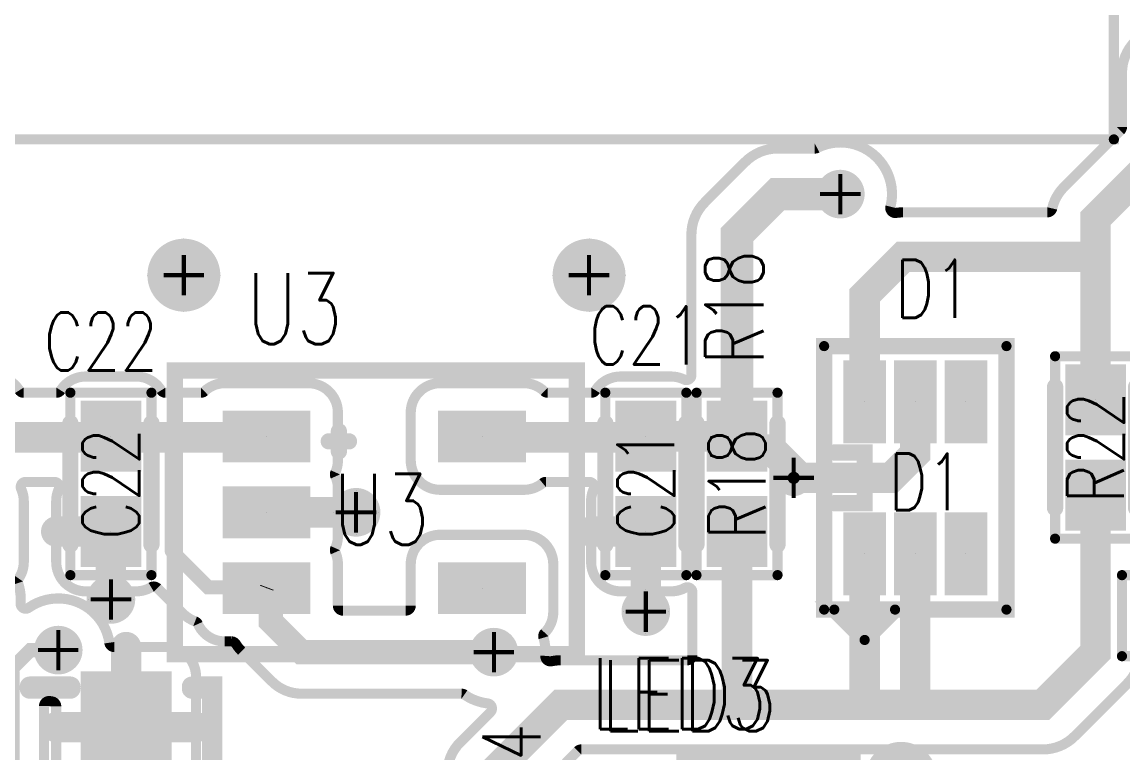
# Model space of a CAD drawing. Extents: x -0.08 to 4.16, y -0.29 to 1.7.
# Drawn here: x 0.495 to 1.039, y 0.489 to 0.85 of the extents above; entities that cross this region are included whole.
import ezdxf
from ezdxf.enums import TextEntityAlignment as Align

# ---------------------------------------------------------------- set-up
doc = ezdxf.new("R2010")
doc.units = 0
doc.header["$MEASUREMENT"] = 0
for name, pattern in [('SIG_11', [2, 1, 1]), ('SIG_3', [2, 1, 1]), ('SIG_48', [2, 1, 1]), ('SIG_88', [2, 1, 1]), ('SIG_94', [2, 1, 1]), ('SIG_95', [2, 1, 1])]:
    doc.linetypes.add(name, pattern=pattern)
doc.layers.get('0').update_dxf_attribs({"linetype": 'CONTINUOUS'})
for name, color, linetype in [('DRIL_NPLTE_THRU_01', 34, 'CONTINUOUS'), ('DRIL_NPLTE_THRU_02', 136, 'CONTINUOUS'), ('DRIL_NPLTE_THRU_03', 136, 'CONTINUOUS'), ('DRIL_NPLTE_THRU_04', 146, 'CONTINUOUS'), ('DRIL_NPLTE_THRU_05', 106, 'CONTINUOUS'), ('DRIL_NPLTE_THRU_06', 253, 'CONTINUOUS'), ('DRIL_PLTE_THRU_01', 34, 'CONTINUOUS'), ('DRIL_PLTE_THRU_02', 136, 'CONTINUOUS'), ('DRIL_PLTE_THRU_03', 136, 'CONTINUOUS'), ('DRIL_PLTE_THRU_04', 146, 'CONTINUOUS'), ('DRIL_PLTE_THRU_05', 106, 'CONTINUOUS'), ('DRIL_PLTE_THRU_06', 253, 'CONTINUOUS'), ('DRIL_SYMBOL', 130, 'CONTINUOUS'), ('PADS_BOT', 255, 'CONTINUOUS'), ('PADS_INNER', 43, 'CONTINUOUS'), ('PADS_TOP', 43, 'CONTINUOUS'), ('PADS_XR_121', 2, 'CONTINUOUS'), ('PADS_XR_123', 2, 'CONTINUOUS'), ('PART_NAME_126', 16, 'CONTINUOUS'), ('PART_NAME_127', 1, 'CONTINUOUS'), ('PART_TOP_2DLINE_01', 2, 'CONTINUOUS'), ('PART_TOP_2DLINE_126', 16, 'CONTINUOUS'), ('PART_TOP_2DLINE_127', 1, 'CONTINUOUS'), ('POUR_OUTLINE_01', 34, 'CONTINUOUS'), ('POUR_PADTHERM_01', 34, 'CONTINUOUS'), ('POUR_VIATHERM_01', 34, 'CONTINUOUS'), ('TRACE_01', 34, 'CONTINUOUS'), ('VIAPTS', 2, 'CONTINUOUS')]:
    doc.layers.add(name, color=color, linetype=linetype)
doc.styles.add('W0$004', font='simplex', dxfattribs={"width": 0.75})
doc.styles.add('W0$005', font='simplex', dxfattribs={"width": 0.75})

# ---------------------------------------------------------------- blocks, each defined once
blk = doc.blocks.new('POUR_OUTLINE_2021')
at = {"layer": 'POUR_OUTLINE_01', "const_width": 0.005}
for points in [[(15.09743, 6.02367, -0.074335), (15.09356, 6.01844), (15.06756, 5.99244, -0.198912), (15.052, 5.986), (14.989, 5.986), (14.964, 5.986), (14.901, 5.986), (14.82415, 5.986, 0.198912), (14.82238, 5.98527), (14.81638, 5.97927, 0.668179)], [(14.5345, 6.17, -0.258775), (14.5468, 6.16318, 0.258775), (14.54892, 6.162), (14.56508, 6.162, 0.258775), (14.5672, 6.16318, -0.258775), (14.5795, 6.17), (14.6045, 6.17, -0.258775), (14.6168, 6.16318, 0.258775), (14.61892, 6.162), (14.622, 6.162), (14.63643, 6.162, 0.193088), (14.63816, 6.16269, -0.193088), (14.64818, 6.16671), (14.68952, 6.16671, -0.414214), (14.70402, 6.15221), (14.70402, 6.12859, -0.1047), (14.70278, 6.12271, 0.211719), (14.70278, 6.12069, -0.1047), (14.70402, 6.11481), (14.70402, 6.09119, -0.1047), (14.70278, 6.08531, 0.211719), (14.70278, 6.08329, -0.1047), (14.70402, 6.07741), (14.70402, 6.057, 0.414214), (14.70652, 6.0545), (14.73748, 6.0545, 0.414214), (14.73998, 6.057), (14.73998, 6.07741, -0.414214), (14.75448, 6.09191), (14.79582, 6.09191, -0.414214), (14.81032, 6.07741), (14.81032, 6.05379, -0.197877), (14.80611, 6.04358, 0.272525), (14.80549, 6.04112, -0.089093), (14.80643, 6.03215, 0.499188), (14.80944, 6.02952, -0.052195), (14.814, 6.03), (14.8765, 6.03, 0.414214), (14.879, 6.0325), (14.879, 6.0635, 0.566184), (14.87532, 6.06571, -0.1231), (14.8685, 6.064), (14.8435, 6.064, -0.414214), (14.829, 6.0785), (14.829, 6.1085, -0.106492), (14.83029, 6.11447, 0.544735), (14.82801, 6.118), (14.80667, 6.118, 0.174722), (14.80507, 6.11742, -0.174721), (14.79582, 6.11409), (14.75448, 6.11409, -0.414214), (14.73998, 6.12859), (14.73998, 6.15221, -0.414214), (14.75448, 6.16671), (14.79582, 6.16671, -0.193088), (14.80584, 6.16269, 0.193088), (14.80757, 6.162), (14.82908, 6.162, 0.258775), (14.8312, 6.16318, -0.258775), (14.8435, 6.17), (14.8685, 6.17, -0.114722), (14.8749, 6.16851, 0.555323), (14.8785, 6.17076), (14.8785, 6.24, -0.198912), (14.88509, 6.25591), (14.90509, 6.27591, -0.198912), (14.921, 6.2825), (14.93939, 6.2825, 0.11732), (14.94052, 6.28277, -0.642146), (14.97674, 6.2538, 0.537738), (14.97955, 6.25073, -0.039352), (14.983, 6.251), (15.05413, 6.251, 0.349347), (15.05656, 6.25294, -0.14066), (15.06244, 6.26356), (15.09027, 6.29138, 0.198912), (15.091, 6.29315), (15.091, 6.31975, -0.198912), (15.09744, 6.33531)]]:
    blk.add_lwpolyline(points, format="xyb", dxfattribs=at)
blk = doc.blocks.new('POUR_OUTLINE_2020')
at = {"layer": 'POUR_OUTLINE_01', "const_width": 0.005}
blk.add_lwpolyline([(14.77933, 6.00444, 0.624561), (14.77787, 6.00869, -0.121549), (14.76646, 6.01305, 0.152896), (14.76503, 6.0135), (14.686, 6.0135, -0.198912), (14.6715, 6.0195), (14.6565, 6.0345, -0.056468), (14.65363, 6.03811, 0.258283), (14.65151, 6.03929), (14.64818, 6.03929, -0.295967), (14.63494, 6.04788, 0.198771), (14.63355, 6.04919, -0.105234), (14.62727, 6.05327), (14.61491, 6.06563, 0.342267), (14.61187, 6.06602, -0.134179), (14.6045, 6.064), (14.5795, 6.064, -0.414214), (14.565, 6.0785), (14.565, 6.1085, -0.106492), (14.56629, 6.11447, 0.544735), (14.56401, 6.118), (14.54999, 6.118, 0.544735), (14.54771, 6.11447, -0.106492), (14.549, 6.1085), (14.549, 6.0785, -0.150833), (14.54648, 6.07033, 0.234918), (14.54617, 6.06812, -0.099907), (14.54743, 6.05811, 0.632731), (14.55136, 6.05588, -0.55904), (14.59124, 6.03864, 0.372822), (14.59371, 6.0365), (14.6195, 6.0365, -0.414214), (14.634, 6.022), (14.634, 5.972, -0.414214), (14.6195, 5.9575), (14.5795, 5.9575, -0.414214), (14.565, 5.972), (14.565, 6.00722, 0.377962), (14.56281, 6.0097, -0.009018), (14.5619, 6.00983, 0.462318), (14.559, 6.00736), (14.559, 5.972, -0.414214), (14.5445, 5.9575), (14.5145, 5.9575, -0.414214), (14.5, 5.972), (14.5, 5.9765, 0.414214), (14.4975, 5.979), (14.48262, 5.979, 0.613432), (14.4806, 5.97503, -0.294348), (14.48219, 5.94744, 0.328905), (14.48255, 5.9445, -0.282766), (14.48799, 5.91835, 0.51964), (14.49034, 5.915), (14.4975, 5.915, 0.414214), (14.5, 5.9175), (14.5, 5.922, -0.414214), (14.5145, 5.9365), (14.5445, 5.9365, -0.414214), (14.559, 5.922), (14.559, 5.872, -0.07989), (14.55827, 5.86745, 0.790251), (14.56241, 5.8649), (14.57427, 5.87676, 0.198912), (14.575, 5.87853), (14.575, 5.922, -0.414214), (14.5895, 5.9365), (14.6195, 5.9365, -0.385966), (14.63393, 5.92341, 0.478392), (14.63719, 5.92127, -0.284048), (14.66321, 5.91485, 0.671868), (14.6675, 5.9166), (14.6675, 5.922, -0.198912), (14.6735, 5.9365), (14.697, 5.96, -0.112348), (14.7047, 5.96484, 0.209961), (14.70617, 5.96621, -0.299968), (14.7195, 5.975), (14.7445, 5.975, -0.177761), (14.75388, 5.97156, 0.639026), (14.758, 5.97346), (14.758, 5.974, -0.198912), (14.76444, 5.98956)], format="xyb", close=True, dxfattribs=at)
blk = doc.blocks.new('POUR_VIATHERM_2157')
at = {"layer": 'POUR_VIATHERM_01'}
for points in [[(14.581, 6.06), (14.581, 6.06)], [(14.603, 6.06), (14.603, 6.06)], [(14.592, 6.049), (14.592, 6.049)]]:
    blk.add_lwpolyline(points, dxfattribs=at)
blk = doc.blocks.new('POUR_PADTHERM_2318')
at = {"layer": 'POUR_PADTHERM_01', "const_width": 0.0075}
for points in [[(14.565, 6.08975), (14.5795, 6.08975, 1), (14.5795, 6.09725), (14.565, 6.09725, 1), (14.565, 6.08975)], [(14.59575, 6.064), (14.59575, 6.0785, 1), (14.58825, 6.0785), (14.58825, 6.064, 1), (14.59575, 6.064)]]:
    blk.add_lwpolyline(points, format="xyb", dxfattribs=at)
blk = doc.blocks.new('POUR_PADTHERM_2396')
at = {"layer": 'POUR_PADTHERM_01', "const_width": 0.0075}
for points in [[(14.59575, 6.0365), (14.59575, 6.022, 1), (14.60325, 6.022), (14.60325, 6.0365, 1), (14.59575, 6.0365)], [(14.565, 5.99325), (14.5795, 5.99325, 1), (14.5795, 6.00075), (14.565, 6.00075, 1), (14.565, 5.99325)], [(14.634, 6.00075), (14.6195, 6.00075, 1), (14.6195, 5.99325), (14.634, 5.99325, 1), (14.634, 6.00075)], [(14.60325, 5.9575), (14.60325, 5.972, 1), (14.59575, 5.972), (14.59575, 5.9575, 1), (14.60325, 5.9575)]]:
    blk.add_lwpolyline(points, format="xyb", dxfattribs=at)
blk = doc.blocks.new('POUR_VIATHERM_2155')
at = {"layer": 'POUR_VIATHERM_01'}
for points in [[(14.713, 6.114), (14.713, 6.114)], [(14.702, 6.103), (14.702, 6.103)], [(14.724, 6.103), (14.724, 6.103)], [(14.713, 6.092), (14.713, 6.092)]]:
    blk.add_lwpolyline(points, dxfattribs=at)
blk = doc.blocks.new('POUR_PADTHERM_2156')
at = {"layer": 'POUR_PADTHERM_01', "const_width": 0.0075}
blk.add_lwpolyline([(14.70402, 6.10675), (14.68952, 6.10675, 1), (14.68952, 6.09925), (14.70402, 6.09925, 1), (14.70402, 6.10675)], format="xyb", dxfattribs=at)
blk = doc.blocks.new('POUR_VIATHERM_2158')
at = {"layer": 'POUR_VIATHERM_01'}
for points in [[(14.856, 6.065), (14.856, 6.065)], [(14.845, 6.054), (14.845, 6.054)], [(14.867, 6.054), (14.867, 6.054)], [(14.856, 6.043), (14.856, 6.043)]]:
    blk.add_lwpolyline(points, dxfattribs=at)
blk = doc.blocks.new('POUR_PADTHERM_2159')
at = {"layer": 'POUR_PADTHERM_01', "const_width": 0.0075}
for points in [[(14.829, 6.08975), (14.8435, 6.08975, 1), (14.8435, 6.09725), (14.829, 6.09725, 1), (14.829, 6.08975)], [(14.85975, 6.064), (14.85975, 6.0785, 1), (14.85225, 6.0785), (14.85225, 6.064, 1), (14.85975, 6.064)]]:
    blk.add_lwpolyline(points, format="xyb", dxfattribs=at)
blk = doc.blocks.new('POUR_VIATHERM_2160')
at = {"layer": 'POUR_VIATHERM_01'}
for points in [[(14.828, 6.238), (14.828, 6.238)], [(14.81, 6.22), (14.81, 6.22)], [(14.846, 6.22), (14.846, 6.22)], [(14.828, 6.202), (14.828, 6.202)]]:
    blk.add_lwpolyline(points, dxfattribs=at)
blk = doc.blocks.new('POUR_VIATHERM_2231')
at = {"layer": 'POUR_VIATHERM_01'}
for points in [[(14.628, 6.238), (14.628, 6.238)], [(14.61, 6.22), (14.61, 6.22)], [(14.646, 6.22), (14.646, 6.22)], [(14.628, 6.202), (14.628, 6.202)]]:
    blk.add_lwpolyline(points, dxfattribs=at)
blk = doc.blocks.new('POUR_HEADER_1')
for name in ['POUR_OUTLINE_2021', 'POUR_VIATHERM_2231', 'POUR_VIATHERM_2160', 'POUR_OUTLINE_2020', 'POUR_VIATHERM_2155', 'POUR_PADTHERM_2156', 'POUR_PADTHERM_2318', 'POUR_PADTHERM_2159', 'POUR_VIATHERM_2158', 'POUR_VIATHERM_2157', 'POUR_PADTHERM_2396']:
    blk.add_blockref(name, (-17.378, -6.845))
blk = doc.blocks.new('SMOOTH_0$005')
at = {"const_width": 0.0025}
blk.add_lwpolyline([(-0.00125, 0, 1), (0.00125, 0, 1)], format="xyb", close=True, dxfattribs=at)
blk = doc.blocks.new('PART_BODY_TOP_65')
at = {"layer": 'PART_TOP_2DLINE_01', "const_width": 0.005}
blk.add_lwpolyline([(0.39, -0.248), (0.39, -0.4), (-0.39, -0.4), (-0.39, -0.248)], dxfattribs=at)
at = {"layer": 'PART_TOP_2DLINE_01'}
blk.add_blockref('SMOOTH_0$005', (0.39, -0.4), dxfattribs=at)
blk = doc.blocks.new('SYM_TOP_15')
blk.add_blockref('PART_BODY_TOP_65', (0, 0))
blk = doc.blocks.new('PART_TOP_2')
blk.add_blockref('SYM_TOP_15', (0, 0))
blk = doc.blocks.new('SMOOTH_0$008')
at = {"const_width": 0.004}
blk.add_lwpolyline([(-0.002, 0, 1), (0.002, 0, 1)], format="xyb", close=True, dxfattribs=at)
blk = doc.blocks.new('PART_BODY_TOP_66')
at = {"layer": 'PART_TOP_2DLINE_126', "const_width": 0.008}
for points in [[(-0.03, 0.02), (0.03, 0.02)], [(-0.03, -0.02), (0.03, -0.02)]]:
    blk.add_lwpolyline(points, dxfattribs=at)
at = {"layer": 'PART_TOP_2DLINE_127', "const_width": 0.005}
for points in [[(-0.045, 0.02), (0.045, 0.02)], [(-0.045, 0.02), (-0.045, -0.02)], [(0.045, 0.02), (0.045, -0.02)], [(-0.045, -0.02), (0.045, -0.02)]]:
    blk.add_lwpolyline(points, dxfattribs=at)
at = {"layer": 'PART_TOP_2DLINE_126'}
for p in [(-0.03, 0.02), (0.03, 0.02), (-0.03, -0.02), (0.03, -0.02)]:
    blk.add_blockref('SMOOTH_0$008', p, dxfattribs=at)
at = {"layer": 'PART_TOP_2DLINE_127'}
for p in [(-0.045, 0.02), (-0.045, 0.02), (0.045, 0.02), (0.045, 0.02), (-0.045, -0.02), (-0.045, -0.02), (0.045, -0.02), (0.045, -0.02)]:
    blk.add_blockref('SMOOTH_0$005', p, dxfattribs=at)
blk = doc.blocks.new('DRIL_HOLE_0')
blk.add_lwpolyline([(0, 0, 1), (0, 0, 1)], format="xyb", close=True)
blk = doc.blocks.new('PAD_0')
blk.add_lwpolyline([(0, 0), (0, 0)])
blk = doc.blocks.new('PAD_16')
at = {"const_width": 0.03}
blk.add_lwpolyline([(-0.0175, 0), (0.0175, 0)], dxfattribs=at)
blk = doc.blocks.new('PAD_17')
at = {"const_width": 0.025}
blk.add_lwpolyline([(-0.015, 0), (0.015, 0)], dxfattribs=at)
blk = doc.blocks.new('STK_TOP_68')
at = {"layer": 'DRIL_NPLTE_THRU_01'}
blk.add_blockref('DRIL_HOLE_0', (0, 0), dxfattribs=at)
at = {"layer": 'DRIL_NPLTE_THRU_02'}
blk.add_blockref('DRIL_HOLE_0', (0, 0), dxfattribs=at)
at = {"layer": 'DRIL_NPLTE_THRU_03'}
blk.add_blockref('DRIL_HOLE_0', (0, 0), dxfattribs=at)
at = {"layer": 'DRIL_NPLTE_THRU_04'}
blk.add_blockref('DRIL_HOLE_0', (0, 0), dxfattribs=at)
at = {"layer": 'DRIL_NPLTE_THRU_05'}
blk.add_blockref('DRIL_HOLE_0', (0, 0), dxfattribs=at)
at = {"layer": 'DRIL_NPLTE_THRU_06'}
blk.add_blockref('DRIL_HOLE_0', (0, 0), dxfattribs=at)
at = {"layer": 'PADS_BOT'}
blk.add_blockref('PAD_0', (0, 0), dxfattribs=at)
at = {"layer": 'PADS_INNER'}
blk.add_blockref('PAD_0', (0, 0), dxfattribs=at)
at = {"layer": 'PADS_TOP'}
blk.add_blockref('PAD_17', (0, 0), dxfattribs=at)
at = {"layer": 'PADS_XR_121'}
blk.add_blockref('PAD_16', (0, 0), dxfattribs=at)
at = {"layer": 'PADS_XR_123'}
blk.add_blockref('PAD_17', (0, 0), dxfattribs=at)
blk = doc.blocks.new('SYM_TOP_16')
for name, p in [('PART_BODY_TOP_66', (0, 0)), ('STK_TOP_68', (-0.0235, 0)), ('STK_TOP_68', (0.0235, 0))]:
    blk.add_blockref(name, p)
blk = doc.blocks.new('PART_TOP_16')
blk.add_blockref('SYM_TOP_16', (0, 0))
at = {"layer": 'PART_NAME_126', "style": 'W0$005', "width": 0.75}
blk.add_text('C21', height=0.02863, rotation=90, dxfattribs=at).set_placement((-0.059, -0.028))
at = {"layer": 'PART_NAME_127', "style": 'W0$004', "width": 0.75}
blk.add_text('C21', height=0.028, rotation=180, dxfattribs=at).set_placement((0, 0), align=Align.MIDDLE_CENTER)
blk = doc.blocks.new('PART_TOP_17')
blk.add_blockref('SYM_TOP_16', (0, 0))
at = {"layer": 'PART_NAME_126', "style": 'W0$005', "width": 0.75}
blk.add_text('C22', height=0.02863, rotation=90, dxfattribs=at).set_placement((-0.056, -0.033))
at = {"layer": 'PART_NAME_127', "style": 'W0$004', "width": 0.75}
blk.add_text('C22', height=0.028, rotation=180, dxfattribs=at).set_placement((0, 0), align=Align.MIDDLE_CENTER)
blk = doc.blocks.new('SMOOTH_0$01')
at = {"const_width": 0.005}
blk.add_lwpolyline([(-0.0025, 0, 1), (0.0025, 0, 1)], format="xyb", close=True, dxfattribs=at)
blk = doc.blocks.new('PART_BODY_TOP_74')
at = {"layer": 'PART_TOP_2DLINE_126', "const_width": 0.01}
blk.add_lwpolyline([(0.05227, 0.054, 1), (0.07773, 0.054, 1)], format="xyb", close=True, dxfattribs=at)
for points in [[(-0.012, 0.065), (-0.041, 0.065), (-0.041, -0.067), (-0.012, -0.067)], [(0.012, 0.065), (0.04, 0.065), (0.04, -0.067), (0.012, -0.067)]]:
    blk.add_lwpolyline(points, dxfattribs=at)
at = {"layer": 'PART_TOP_2DLINE_127', "const_width": 0.01}
blk.add_lwpolyline([(0.05227, 0.055, 1), (0.07773, 0.055, 1)], format="xyb", close=True, dxfattribs=at)
for points in [[(0.015, 0.065), (-0.041, 0.065), (-0.041, -0.067), (0.01, -0.067)], [(0.012, 0.065), (0.04, 0.065), (0.04, -0.067), (0.012, -0.067)]]:
    blk.add_lwpolyline(points, dxfattribs=at)
at = {"layer": 'PART_TOP_2DLINE_126'}
for p in [(-0.041, 0.065), (-0.012, 0.065), (0.012, 0.065), (0.04, 0.065), (-0.041, -0.067), (-0.012, -0.067), (0.012, -0.067), (0.04, -0.067)]:
    blk.add_blockref('SMOOTH_0$01', p, dxfattribs=at)
at = {"layer": 'PART_TOP_2DLINE_127'}
for p in [(-0.041, 0.065), (0.012, 0.065), (0.015, 0.065), (0.04, 0.065), (-0.041, -0.067), (0.01, -0.067), (0.012, -0.067), (0.04, -0.067)]:
    blk.add_blockref('SMOOTH_0$01', p, dxfattribs=at)
blk = doc.blocks.new('PAD_5')
blk.add_lwpolyline([(0, 0, 1), (0, 0, 1)], format="xyb", close=True)
blk = doc.blocks.new('PAD_38')
at = {"const_width": 0.03}
blk.add_lwpolyline([(-0.0225, 0), (0.0225, 0)], dxfattribs=at)
blk = doc.blocks.new('PAD_39')
at = {"const_width": 0.026}
blk.add_lwpolyline([(-0.0175, 0), (0.0175, 0)], dxfattribs=at)
blk = doc.blocks.new('STK_TOP_197')
at = {"layer": 'DRIL_NPLTE_THRU_01'}
blk.add_blockref('DRIL_HOLE_0', (0, 0), dxfattribs=at)
at = {"layer": 'DRIL_NPLTE_THRU_02'}
blk.add_blockref('DRIL_HOLE_0', (0, 0), dxfattribs=at)
at = {"layer": 'DRIL_NPLTE_THRU_03'}
blk.add_blockref('DRIL_HOLE_0', (0, 0), dxfattribs=at)
at = {"layer": 'DRIL_NPLTE_THRU_04'}
blk.add_blockref('DRIL_HOLE_0', (0, 0), dxfattribs=at)
at = {"layer": 'DRIL_NPLTE_THRU_05'}
blk.add_blockref('DRIL_HOLE_0', (0, 0), dxfattribs=at)
at = {"layer": 'DRIL_NPLTE_THRU_06'}
blk.add_blockref('DRIL_HOLE_0', (0, 0), dxfattribs=at)
at = {"layer": 'PADS_BOT'}
blk.add_blockref('PAD_5', (0, 0), dxfattribs=at)
at = {"layer": 'PADS_INNER'}
blk.add_blockref('PAD_5', (0, 0), dxfattribs=at)
at = {"layer": 'PADS_TOP', "rotation": 90}
blk.add_blockref('PAD_39', (0, 0), dxfattribs=at)
at = {"layer": 'PADS_XR_121', "rotation": 90}
blk.add_blockref('PAD_38', (0, 0), dxfattribs=at)
at = {"layer": 'PADS_XR_123', "rotation": 90}
blk.add_blockref('PAD_39', (0, 0), dxfattribs=at)
blk = doc.blocks.new('SYM_TOP_24')
for name, p in [('PART_BODY_TOP_74', (0, 0)), ('STK_TOP_197', (-0.017, 0.029)), ('STK_TOP_197', (0.017, 0.029)), ('STK_TOP_197', (-0.017, -0.029)), ('STK_TOP_197', (0.017, -0.029))]:
    blk.add_blockref(name, p)
blk = doc.blocks.new('PART_TOP_48')
blk.add_blockref('SYM_TOP_24', (0, 0))
at = {"layer": 'PART_NAME_126', "style": 'W0$005', "width": 0.75}
blk.add_text('LED3', height=0.035, dxfattribs=at).set_placement((-0.088, 0.079))
at = {"layer": 'PART_NAME_127', "style": 'W0$005', "width": 0.75}
blk.add_text('LED3', height=0.035, dxfattribs=at).set_placement((-0.083, 0.078))
blk = doc.blocks.new('PART_BODY_TOP_76')
at = {"layer": 'PART_TOP_2DLINE_126', "const_width": 0.008}
for points in [[(-0.03, 0.02), (0.03, 0.02)], [(-0.03, -0.02), (0.03, -0.02)]]:
    blk.add_lwpolyline(points, dxfattribs=at)
at = {"layer": 'PART_TOP_2DLINE_127', "const_width": 0.005}
for points in [[(-0.045, 0.02), (0.045, 0.02)], [(-0.045, 0.02), (-0.045, -0.02)], [(0.045, 0.02), (0.045, -0.02)], [(-0.045, -0.02), (0.045, -0.02)]]:
    blk.add_lwpolyline(points, dxfattribs=at)
at = {"layer": 'PART_TOP_2DLINE_126'}
for p in [(-0.03, 0.02), (0.03, 0.02), (-0.03, -0.02), (0.03, -0.02)]:
    blk.add_blockref('SMOOTH_0$008', p, dxfattribs=at)
at = {"layer": 'PART_TOP_2DLINE_127'}
for p in [(-0.045, 0.02), (-0.045, 0.02), (0.045, 0.02), (0.045, 0.02), (-0.045, -0.02), (-0.045, -0.02), (0.045, -0.02), (0.045, -0.02)]:
    blk.add_blockref('SMOOTH_0$005', p, dxfattribs=at)
blk = doc.blocks.new('SYM_TOP_26')
for name, p in [('PART_BODY_TOP_76', (0, 0)), ('STK_TOP_68', (-0.0235, 0)), ('STK_TOP_68', (0.0235, 0))]:
    blk.add_blockref(name, p)
blk = doc.blocks.new('PART_TOP_59')
blk.add_blockref('SYM_TOP_26', (0, 0))
at = {"layer": 'PART_NAME_126', "style": 'W0$005', "width": 0.75}
blk.add_text('R18', height=0.02863, dxfattribs=at).set_placement((0.059, -0.013))
at = {"layer": 'PART_NAME_127', "style": 'W0$005', "width": 0.75}
blk.add_text('R18', height=0.028, dxfattribs=at).set_placement((0, 0), align=Align.MIDDLE_CENTER)
blk = doc.blocks.new('PART_TOP_78')
blk.add_blockref('SYM_TOP_26', (0, 0))
at = {"layer": 'PART_NAME_126', "style": 'W0$005', "width": 0.75}
blk.add_text('R4', height=0.02863, rotation=180, dxfattribs=at).set_placement((-0.039, -0.023))
at = {"layer": 'PART_NAME_127', "style": 'W0$005', "width": 0.75}
blk.add_text('R4', height=0.028, rotation=180, dxfattribs=at).set_placement((0, 0), align=Align.MIDDLE_CENTER)
blk = doc.blocks.new('PART_BODY_TOP_82')
at = {"layer": 'PART_TOP_2DLINE_126', "const_width": 0.01}
for points in [[(-0.065, -0.07), (-0.075, -0.07), (-0.075, 0.07), (-0.065, 0.07)], [(-0.065, -0.07), (-0.075, -0.07), (-0.075, 0.07), (-0.065, 0.07)], [(-0.01, 0.07), (0.01, 0.07)], [(-0.01, 0.07), (0.01, 0.07)], [(0.065, 0.07), (0.075, 0.07), (0.075, -0.07), (0.065, -0.07)], [(0.065, 0.07), (0.075, 0.07), (0.075, -0.07), (0.065, -0.07)], [(-0.005, -0.07), (0.015, -0.07)]]:
    blk.add_lwpolyline(points, dxfattribs=at)
at = {"layer": 'PART_TOP_2DLINE_127', "const_width": 0.01}
for points in [[(-0.065, -0.069), (-0.075, -0.069), (-0.075, 0.071), (-0.065, 0.071)], [(-0.01, 0.071), (0.01, 0.071)], [(0.065, 0.071), (0.075, 0.071), (0.075, -0.069), (0.065, -0.069)], [(-0.005, -0.069), (0.015, -0.069)], [(-0.005, -0.07), (0.015, -0.07)]]:
    blk.add_lwpolyline(points, dxfattribs=at)
at = {"layer": 'PART_TOP_2DLINE_126'}
for p in [(-0.075, 0.07), (-0.075, 0.07), (-0.065, 0.07), (-0.065, 0.07), (-0.01, 0.07), (-0.01, 0.07), (0.01, 0.07), (0.01, 0.07), (0.065, 0.07), (0.065, 0.07), (0.075, 0.07), (0.075, 0.07), (-0.075, -0.07), (-0.075, -0.07), (-0.065, -0.07), (-0.065, -0.07), (-0.005, -0.07), (0.015, -0.07), (0.065, -0.07), (0.065, -0.07), (0.075, -0.07), (0.075, -0.07)]:
    blk.add_blockref('SMOOTH_0$01', p, dxfattribs=at)
at = {"layer": 'PART_TOP_2DLINE_127'}
for p in [(-0.075, 0.071), (-0.065, 0.071), (-0.01, 0.071), (0.01, 0.071), (0.065, 0.071), (0.075, 0.071), (-0.075, -0.069), (-0.065, -0.069), (-0.005, -0.069), (-0.005, -0.07), (0.015, -0.069), (0.015, -0.07), (0.065, -0.069), (0.075, -0.069)]:
    blk.add_blockref('SMOOTH_0$01', p, dxfattribs=at)
blk = doc.blocks.new('PAD_51')
at = {"const_width": 0.045}
blk.add_lwpolyline([(-0.0275, 0), (0.0275, 0)], dxfattribs=at)
blk = doc.blocks.new('PAD_52')
at = {"const_width": 0.04}
blk.add_lwpolyline([(-0.025, 0), (0.025, 0)], dxfattribs=at)
blk = doc.blocks.new('STK_TOP_240')
at = {"layer": 'DRIL_PLTE_THRU_01'}
blk.add_blockref('DRIL_HOLE_0', (0, 0), dxfattribs=at)
at = {"layer": 'DRIL_PLTE_THRU_02'}
blk.add_blockref('DRIL_HOLE_0', (0, 0), dxfattribs=at)
at = {"layer": 'DRIL_PLTE_THRU_03'}
blk.add_blockref('DRIL_HOLE_0', (0, 0), dxfattribs=at)
at = {"layer": 'DRIL_PLTE_THRU_04'}
blk.add_blockref('DRIL_HOLE_0', (0, 0), dxfattribs=at)
at = {"layer": 'DRIL_PLTE_THRU_05'}
blk.add_blockref('DRIL_HOLE_0', (0, 0), dxfattribs=at)
at = {"layer": 'DRIL_PLTE_THRU_06'}
blk.add_blockref('DRIL_HOLE_0', (0, 0), dxfattribs=at)
at = {"layer": 'PADS_BOT'}
blk.add_blockref('PAD_5', (0, 0), dxfattribs=at)
at = {"layer": 'PADS_INNER'}
blk.add_blockref('PAD_5', (0, 0), dxfattribs=at)
at = {"layer": 'PADS_TOP', "rotation": 90}
blk.add_blockref('PAD_52', (0, 0), dxfattribs=at)
at = {"layer": 'PADS_XR_121', "rotation": 90}
blk.add_blockref('PAD_51', (0, 0), dxfattribs=at)
at = {"layer": 'PADS_XR_123', "rotation": 90}
blk.add_blockref('PAD_52', (0, 0), dxfattribs=at)
blk = doc.blocks.new('PAD_53')
at = {"const_width": 0.035}
blk.add_lwpolyline([(-0.0275, 0), (0.0275, 0)], dxfattribs=at)
blk = doc.blocks.new('PAD_49')
at = {"const_width": 0.03}
blk.add_lwpolyline([(-0.025, 0), (0.025, 0)], dxfattribs=at)
blk = doc.blocks.new('STK_TOP_239')
at = {"layer": 'DRIL_PLTE_THRU_01'}
blk.add_blockref('DRIL_HOLE_0', (0, 0), dxfattribs=at)
at = {"layer": 'DRIL_PLTE_THRU_02'}
blk.add_blockref('DRIL_HOLE_0', (0, 0), dxfattribs=at)
at = {"layer": 'DRIL_PLTE_THRU_03'}
blk.add_blockref('DRIL_HOLE_0', (0, 0), dxfattribs=at)
at = {"layer": 'DRIL_PLTE_THRU_04'}
blk.add_blockref('DRIL_HOLE_0', (0, 0), dxfattribs=at)
at = {"layer": 'DRIL_PLTE_THRU_05'}
blk.add_blockref('DRIL_HOLE_0', (0, 0), dxfattribs=at)
at = {"layer": 'DRIL_PLTE_THRU_06'}
blk.add_blockref('DRIL_HOLE_0', (0, 0), dxfattribs=at)
at = {"layer": 'PADS_BOT'}
blk.add_blockref('PAD_5', (0, 0), dxfattribs=at)
at = {"layer": 'PADS_INNER'}
blk.add_blockref('PAD_5', (0, 0), dxfattribs=at)
at = {"layer": 'PADS_TOP', "rotation": 90}
blk.add_blockref('PAD_49', (0, 0), dxfattribs=at)
at = {"layer": 'PADS_XR_121', "rotation": 90}
blk.add_blockref('PAD_53', (0, 0), dxfattribs=at)
at = {"layer": 'PADS_XR_123', "rotation": 90}
blk.add_blockref('PAD_49', (0, 0), dxfattribs=at)
blk = doc.blocks.new('SYM_TOP_32')
for name, p in [('STK_TOP_239', (-0.0375, 0.05)), ('STK_TOP_239', (0.0375, 0.05)), ('PART_BODY_TOP_82', (0, 0)), ('STK_TOP_240', (-0.0325, -0.05)), ('STK_TOP_239', (0.0375, -0.05))]:
    blk.add_blockref(name, p)
blk = doc.blocks.new('PART_TOP_92')
blk.add_blockref('SYM_TOP_32', (0, 0))
at = {"layer": 'PART_NAME_126', "style": 'W0$005', "width": 0.75}
blk.add_text('U4', height=0.035, rotation=180, dxfattribs=at).set_placement((0.121, 0.103))
at = {"layer": 'PART_NAME_127', "style": 'W0$005', "width": 0.75}
blk.add_text('U4', height=0.035, rotation=180, dxfattribs=at).set_placement((0.028, 0.025))
blk = doc.blocks.new('PART_TOP_97')
blk.add_blockref('SYM_TOP_26', (0, 0))
at = {"layer": 'PART_NAME_126', "style": 'W0$005', "width": 0.75}
blk.add_text('R22', height=0.035, rotation=180, dxfattribs=at).set_placement((0.037, 0.075))
at = {"layer": 'PART_NAME_127', "style": 'W0$005', "width": 0.75}
blk.add_text('R22', height=0.028, rotation=180, dxfattribs=at).set_placement((0, 0), align=Align.MIDDLE_CENTER)
blk = doc.blocks.new('PART_BODY_TOP_121')
at = {"layer": 'PART_TOP_2DLINE_126', "const_width": 0.008}
blk.add_lwpolyline([(-0.0985, -0.07), (-0.0985, 0.07), (0.1, 0.07), (0.1, -0.07)], close=True, dxfattribs=at)
for points in [[(-0.11, 0.03), (-0.11, 0.04)], [(-0.0175, 0.03), (-0.0175, 0.04)], [(-0.11, 0.035), (-0.115, 0.035)], [(-0.11, 0.035), (-0.105, 0.035)], [(-0.0175, 0.035), (-0.0225, 0.035)], [(-0.0175, 0.035), (-0.0125, 0.035)]]:
    blk.add_lwpolyline(points, dxfattribs=at)
at = {"layer": 'PART_TOP_2DLINE_127', "const_width": 0.008}
blk.add_lwpolyline([(-0.0985, -0.07), (-0.0985, 0.07), (0.1, 0.07), (0.1, -0.07)], close=True, dxfattribs=at)
for points in [[(-0.11, 0.03), (-0.11, 0.04)], [(-0.11, 0.035), (-0.115, 0.035)], [(-0.11, 0.035), (-0.105, 0.035)]]:
    blk.add_lwpolyline(points, dxfattribs=at)
at = {"layer": 'PART_TOP_2DLINE_126'}
for p in [(-0.0985, 0.07), (0.1, 0.07), (-0.11, 0.04), (-0.0175, 0.04), (-0.115, 0.035), (-0.11, 0.035), (-0.11, 0.035), (-0.105, 0.035), (-0.0225, 0.035), (-0.0175, 0.035), (-0.0175, 0.035), (-0.0125, 0.035), (-0.11, 0.03), (-0.0175, 0.03), (-0.0985, -0.07), (0.1, -0.07)]:
    blk.add_blockref('SMOOTH_0$008', p, dxfattribs=at)
at = {"layer": 'PART_TOP_2DLINE_127'}
for p in [(-0.0985, 0.07), (0.1, 0.07), (-0.11, 0.04), (-0.115, 0.035), (-0.11, 0.035), (-0.11, 0.035), (-0.105, 0.035), (-0.11, 0.03), (-0.0985, -0.07), (0.1, -0.07)]:
    blk.add_blockref('SMOOTH_0$008', p, dxfattribs=at)
blk = doc.blocks.new('PAD_66')
at = {"const_width": 0.02559}
blk.add_lwpolyline([(-0.02165, 0), (0.02165, 0)], dxfattribs=at)
blk = doc.blocks.new('PAD_67')
at = {"const_width": 0.02362}
blk.add_lwpolyline([(-0.02067, 0), (0.02067, 0)], dxfattribs=at)
blk = doc.blocks.new('STK_TOP_248')
at = {"layer": 'DRIL_NPLTE_THRU_01'}
blk.add_blockref('DRIL_HOLE_0', (0, 0), dxfattribs=at)
at = {"layer": 'DRIL_NPLTE_THRU_02'}
blk.add_blockref('DRIL_HOLE_0', (0, 0), dxfattribs=at)
at = {"layer": 'DRIL_NPLTE_THRU_03'}
blk.add_blockref('DRIL_HOLE_0', (0, 0), dxfattribs=at)
at = {"layer": 'DRIL_NPLTE_THRU_04'}
blk.add_blockref('DRIL_HOLE_0', (0, 0), dxfattribs=at)
at = {"layer": 'DRIL_NPLTE_THRU_05'}
blk.add_blockref('DRIL_HOLE_0', (0, 0), dxfattribs=at)
at = {"layer": 'DRIL_NPLTE_THRU_06'}
blk.add_blockref('DRIL_HOLE_0', (0, 0), dxfattribs=at)
at = {"layer": 'PADS_BOT'}
blk.add_blockref('PAD_0', (0, 0), dxfattribs=at)
at = {"layer": 'PADS_INNER'}
blk.add_blockref('PAD_0', (0, 0), dxfattribs=at)
at = {"layer": 'PADS_TOP'}
blk.add_blockref('PAD_67', (0, 0), dxfattribs=at)
at = {"layer": 'PADS_XR_121'}
blk.add_blockref('PAD_66', (0, 0), dxfattribs=at)
at = {"layer": 'PADS_XR_123'}
blk.add_blockref('PAD_67', (0, 0), dxfattribs=at)
blk = doc.blocks.new('SYM_TOP_38')
for name, p in [('PART_BODY_TOP_121', (0, 0)), ('STK_TOP_248', (-0.05315, 0.0374)), ('STK_TOP_248', (0.05315, 0.0374)), ('STK_TOP_248', (-0.05315, 0)), ('STK_TOP_248', (-0.05315, -0.0374)), ('STK_TOP_248', (0.05315, -0.0374))]:
    blk.add_blockref(name, p)
blk = doc.blocks.new('PART_TOP_122')
blk.add_blockref('SYM_TOP_38', (0, 0))
at = {"layer": 'PART_NAME_126', "style": 'W0$005', "width": 0.75}
blk.add_text('U3', height=0.035, dxfattribs=at).set_placement((-0.063, 0.083))
at = {"layer": 'PART_NAME_127', "style": 'W0$005', "width": 0.75}
blk.add_text('U3', height=0.035, dxfattribs=at).set_placement((0.0035, 0.019), align=Align.TOP_CENTER)
blk = doc.blocks.new('PART_TOP_129')
blk.add_blockref('SYM_TOP_26', (0, 0))
at = {"layer": 'PART_NAME_126', "style": 'W0$005', "width": 0.75}
blk.add_text('R23', height=0.035, rotation=180, dxfattribs=at).set_placement((0.039, 0.065))
at = {"layer": 'PART_NAME_127', "style": 'W0$005', "width": 0.75}
blk.add_text('R23', height=0.028, rotation=180, dxfattribs=at).set_placement((0, 0), align=Align.MIDDLE_CENTER)
blk = doc.blocks.new('PART_BODY_TOP_126')
at = {"layer": 'PART_TOP_2DLINE_126', "const_width": 0.008}
blk.add_lwpolyline([(0.065, -0.045), (-0.065, -0.045), (-0.065, 0.045), (0.065, 0.045)], close=True, dxfattribs=at)
for points in [[(0.065, -0.04), (0.08, -0.025), (0.065, -0.01), (0.065, -0.04)], [(0.0125, -0.04), (0.0125, -0.025), (-0.0125, -0.025), (-0.0125, -0.04)]]:
    blk.add_lwpolyline(points, dxfattribs=at)
at = {"layer": 'PART_TOP_2DLINE_127', "const_width": 0.005}
blk.add_lwpolyline([(0.065, -0.045), (-0.065, -0.045), (-0.065, 0.045), (0.065, 0.045)], close=True, dxfattribs=at)
at = {"layer": 'PART_TOP_2DLINE_127'}
for points, const_width in [([(0.065, -0.04), (0.08, -0.025), (0.065, -0.01), (0.065, -0.04)], 0.005), ([(0.0125, -0.04), (0.0125, -0.025), (-0.0125, -0.025), (-0.0125, -0.04)], 0.008)]:
    blk.add_lwpolyline(points, dxfattribs=dict(at, const_width=const_width))
at = {"layer": 'PART_TOP_2DLINE_126'}
for p in [(-0.065, 0.045), (0.065, 0.045), (0.065, -0.01), (-0.0125, -0.025), (0.0125, -0.025), (0.08, -0.025), (-0.0125, -0.04), (0.0125, -0.04), (0.065, -0.04), (0.065, -0.04), (-0.065, -0.045), (0.065, -0.045)]:
    blk.add_blockref('SMOOTH_0$008', p, dxfattribs=at)
at = {"layer": 'PART_TOP_2DLINE_127'}
for name, p in [('SMOOTH_0$005', (-0.065, 0.045)), ('SMOOTH_0$005', (0.065, 0.045)), ('SMOOTH_0$005', (0.065, -0.01)), ('SMOOTH_0$008', (-0.0125, -0.025)), ('SMOOTH_0$008', (0.0125, -0.025)), ('SMOOTH_0$005', (0.08, -0.025)), ('SMOOTH_0$008', (-0.0125, -0.04)), ('SMOOTH_0$008', (0.0125, -0.04)), ('SMOOTH_0$005', (0.065, -0.04)), ('SMOOTH_0$005', (0.065, -0.04)), ('SMOOTH_0$005', (-0.065, -0.045)), ('SMOOTH_0$005', (0.065, -0.045))]:
    blk.add_blockref(name, p, dxfattribs=at)
blk = doc.blocks.new('PAD_40')
at = {"const_width": 0.021}
blk.add_lwpolyline([(-0.0205, 0), (0.0205, 0)], dxfattribs=at)
blk = doc.blocks.new('PAD_41')
at = {"const_width": 0.016}
blk.add_lwpolyline([(-0.018, 0), (0.018, 0)], dxfattribs=at)
blk = doc.blocks.new('STK_TOP_198')
at = {"layer": 'DRIL_NPLTE_THRU_01'}
blk.add_blockref('DRIL_HOLE_0', (0, 0), dxfattribs=at)
at = {"layer": 'DRIL_NPLTE_THRU_02'}
blk.add_blockref('DRIL_HOLE_0', (0, 0), dxfattribs=at)
at = {"layer": 'DRIL_NPLTE_THRU_03'}
blk.add_blockref('DRIL_HOLE_0', (0, 0), dxfattribs=at)
at = {"layer": 'DRIL_NPLTE_THRU_04'}
blk.add_blockref('DRIL_HOLE_0', (0, 0), dxfattribs=at)
at = {"layer": 'DRIL_NPLTE_THRU_05'}
blk.add_blockref('DRIL_HOLE_0', (0, 0), dxfattribs=at)
at = {"layer": 'DRIL_NPLTE_THRU_06'}
blk.add_blockref('DRIL_HOLE_0', (0, 0), dxfattribs=at)
at = {"layer": 'PADS_BOT'}
blk.add_blockref('PAD_0', (0, 0), dxfattribs=at)
at = {"layer": 'PADS_INNER'}
blk.add_blockref('PAD_0', (0, 0), dxfattribs=at)
at = {"layer": 'PADS_TOP'}
blk.add_blockref('PAD_41', (0, 0), dxfattribs=at)
at = {"layer": 'PADS_XR_121'}
blk.add_blockref('PAD_40', (0, 0), dxfattribs=at)
at = {"layer": 'PADS_XR_123'}
blk.add_blockref('PAD_41', (0, 0), dxfattribs=at)
blk = doc.blocks.new('SYM_TOP_42')
for name, p in [('PART_BODY_TOP_126', (0, 0)), ('STK_TOP_198', (-0.0375, 0.025)), ('STK_TOP_198', (0.0375, 0.025)), ('STK_TOP_198', (-0.0375, 0)), ('STK_TOP_198', (0.0375, 0)), ('STK_TOP_198', (-0.0375, -0.025)), ('STK_TOP_198', (0.0375, -0.025))]:
    blk.add_blockref(name, p)
blk = doc.blocks.new('PART_TOP_130')
blk.add_blockref('SYM_TOP_42', (0, 0))
at = {"layer": 'PART_NAME_126', "style": 'W0$005', "width": 0.75}
blk.add_text('D1', height=0.02863, rotation=90, dxfattribs=at).set_placement((-0.079, -0.01))
at = {"layer": 'PART_NAME_127', "style": 'W0$005', "width": 0.75}
blk.add_text('D1', height=0.028, rotation=90, dxfattribs=at).set_placement((0.016, -0.013))
blk = doc.blocks.new('SMOOTH_0$007')
at = {"const_width": 0.0035}
blk.add_lwpolyline([(-0.00175, 0, 1), (0.00175, 0, 1)], format="xyb", close=True, dxfattribs=at)
blk = doc.blocks.new('SMOOTH_0$012')
at = {"const_width": 0.006}
blk.add_lwpolyline([(-0.003, 0, 1), (0.003, 0, 1)], format="xyb", close=True, dxfattribs=at)
blk = doc.blocks.new('SMOOTH_0$015')
at = {"const_width": 0.0075}
blk.add_lwpolyline([(-0.00375, 0, 1), (0.00375, 0, 1)], format="xyb", close=True, dxfattribs=at)
blk = doc.blocks.new('SMOOTH_0$016')
at = {"const_width": 0.008}
blk.add_lwpolyline([(-0.004, 0, 1), (0.004, 0, 1)], format="xyb", close=True, dxfattribs=at)
blk = doc.blocks.new('DRIL_SYMBOL_0$008')
at = {"layer": 'DRIL_SYMBOL', "const_width": 0.002}
for points in [[(0, -0.01), (0, 0.01)], [(-0.01, 0), (0.01, 0)]]:
    blk.add_lwpolyline(points, dxfattribs=at)
blk = doc.blocks.new('DRIL_HOLE_0$008')
at = {"const_width": 0.004}
blk.add_lwpolyline([(-0.002, 0, 1), (0.002, 0, 1)], format="xyb", close=True, dxfattribs=at)
blk.add_blockref('DRIL_SYMBOL_0$008', (0, 0))
blk = doc.blocks.new('PAD_79')
at = {"const_width": 0.012}
blk.add_lwpolyline([(0, -0.006, 1), (0, 0.006, 1)], format="xyb", close=True, dxfattribs=at)
blk = doc.blocks.new('PAD_80')
at = {"const_width": 0.011}
blk.add_lwpolyline([(0, -0.0055, 1), (0, 0.0055, 1)], format="xyb", close=True, dxfattribs=at)
blk = doc.blocks.new('STK_TOP_129')
at = {"layer": 'DRIL_PLTE_THRU_01'}
blk.add_blockref('DRIL_HOLE_0$008', (0, 0), dxfattribs=at)
at = {"layer": 'DRIL_PLTE_THRU_02'}
blk.add_blockref('DRIL_HOLE_0$008', (0, 0), dxfattribs=at)
at = {"layer": 'DRIL_PLTE_THRU_03'}
blk.add_blockref('DRIL_HOLE_0$008', (0, 0), dxfattribs=at)
at = {"layer": 'DRIL_PLTE_THRU_04'}
blk.add_blockref('DRIL_HOLE_0$008', (0, 0), dxfattribs=at)
at = {"layer": 'DRIL_PLTE_THRU_05'}
blk.add_blockref('DRIL_HOLE_0$008', (0, 0), dxfattribs=at)
at = {"layer": 'DRIL_PLTE_THRU_06'}
blk.add_blockref('DRIL_HOLE_0$008', (0, 0), dxfattribs=at)
at = {"layer": 'PADS_BOT'}
blk.add_blockref('PAD_79', (0, 0), dxfattribs=at)
at = {"layer": 'PADS_INNER'}
blk.add_blockref('PAD_79', (0, 0), dxfattribs=at)
at = {"layer": 'PADS_TOP'}
blk.add_blockref('PAD_80', (0, 0), dxfattribs=at)
blk = doc.blocks.new('SYM_TOP_11')
blk.add_blockref('STK_TOP_129', (0, 0))
blk = doc.blocks.new('DRIL_SYMBOL_0$018')
at = {"layer": 'DRIL_SYMBOL', "const_width": 0.002}
for points in [[(0, -0.01), (0, 0.01)], [(-0.01, 0), (0.01, 0)]]:
    blk.add_lwpolyline(points, dxfattribs=at)
blk = doc.blocks.new('DRIL_HOLE_0$018')
at = {"const_width": 0.009}
blk.add_lwpolyline([(-0.0045, 0, 1), (0.0045, 0, 1)], format="xyb", close=True, dxfattribs=at)
blk.add_blockref('DRIL_SYMBOL_0$018', (0, 0))
blk = doc.blocks.new('PAD_54')
at = {"const_width": 0.018}
blk.add_lwpolyline([(0, -0.009, 1), (0, 0.009, 1)], format="xyb", close=True, dxfattribs=at)
blk = doc.blocks.new('STK_TOP_10')
at = {"layer": 'DRIL_PLTE_THRU_01'}
blk.add_blockref('DRIL_HOLE_0$018', (0, 0), dxfattribs=at)
at = {"layer": 'DRIL_PLTE_THRU_02'}
blk.add_blockref('DRIL_HOLE_0$018', (0, 0), dxfattribs=at)
at = {"layer": 'DRIL_PLTE_THRU_03'}
blk.add_blockref('DRIL_HOLE_0$018', (0, 0), dxfattribs=at)
at = {"layer": 'DRIL_PLTE_THRU_04'}
blk.add_blockref('DRIL_HOLE_0$018', (0, 0), dxfattribs=at)
at = {"layer": 'DRIL_PLTE_THRU_05'}
blk.add_blockref('DRIL_HOLE_0$018', (0, 0), dxfattribs=at)
at = {"layer": 'DRIL_PLTE_THRU_06'}
blk.add_blockref('DRIL_HOLE_0$018', (0, 0), dxfattribs=at)
at = {"layer": 'PADS_BOT'}
blk.add_blockref('PAD_54', (0, 0), dxfattribs=at)
at = {"layer": 'PADS_INNER'}
blk.add_blockref('PAD_54', (0, 0), dxfattribs=at)
at = {"layer": 'PADS_TOP'}
blk.add_blockref('PAD_54', (0, 0), dxfattribs=at)
blk = doc.blocks.new('SYM_TOP_10')
blk.add_blockref('STK_TOP_10', (0, 0))
blk = doc.blocks.new('DRIL_SYMBOL_0$006')
at = {"layer": 'DRIL_SYMBOL', "const_width": 0.002}
for points in [[(0, -0.01), (0, 0.01)], [(-0.01, 0), (0.01, 0)]]:
    blk.add_lwpolyline(points, dxfattribs=at)
blk = doc.blocks.new('DRIL_HOLE_0$006')
at = {"const_width": 0.003}
blk.add_lwpolyline([(-0.0015, 0, 1), (0.0015, 0, 1)], format="xyb", close=True, dxfattribs=at)
blk.add_blockref('DRIL_SYMBOL_0$006', (0, 0))
blk = doc.blocks.new('PAD_77')
at = {"const_width": 0.009}
blk.add_lwpolyline([(0, -0.0045, 1), (0, 0.0045, 1)], format="xyb", close=True, dxfattribs=at)
blk = doc.blocks.new('PAD_78')
at = {"const_width": 0.008}
blk.add_lwpolyline([(0, -0.004, 1), (0, 0.004, 1)], format="xyb", close=True, dxfattribs=at)
blk = doc.blocks.new('STK_TOP_229')
at = {"layer": 'DRIL_PLTE_THRU_01'}
blk.add_blockref('DRIL_HOLE_0$006', (0, 0), dxfattribs=at)
at = {"layer": 'DRIL_PLTE_THRU_02'}
blk.add_blockref('DRIL_HOLE_0$006', (0, 0), dxfattribs=at)
at = {"layer": 'DRIL_PLTE_THRU_03'}
blk.add_blockref('DRIL_HOLE_0$006', (0, 0), dxfattribs=at)
at = {"layer": 'DRIL_PLTE_THRU_04'}
blk.add_blockref('DRIL_HOLE_0$006', (0, 0), dxfattribs=at)
at = {"layer": 'DRIL_PLTE_THRU_05'}
blk.add_blockref('DRIL_HOLE_0$006', (0, 0), dxfattribs=at)
at = {"layer": 'DRIL_PLTE_THRU_06'}
blk.add_blockref('DRIL_HOLE_0$006', (0, 0), dxfattribs=at)
at = {"layer": 'PADS_BOT'}
blk.add_blockref('PAD_77', (0, 0), dxfattribs=at)
at = {"layer": 'PADS_INNER'}
blk.add_blockref('PAD_77', (0, 0), dxfattribs=at)
at = {"layer": 'PADS_TOP'}
blk.add_blockref('PAD_78', (0, 0), dxfattribs=at)
blk = doc.blocks.new('SYM_TOP_12')
blk.add_blockref('STK_TOP_229', (0, 0))

msp = doc.modelspace()

# ---------------------------------------------------------------- linework, layer by layer
at = {"layer": 'TRACE_01', "linetype": 'SIG_48', "const_width": 0.015}
for points in [[(1.025, 0.734), (1.025, 0.753), (1.06, 0.788), (1.06, 0.82475), (1.149, 0.91375), (1.149, 1.192)], [(0.911, 0.6625), (0.911, 0.715), (0.93, 0.734), (1.025, 0.734)], [(1.025, 0.6635), (1.025, 0.734)]]:
    msp.add_lwpolyline(points, dxfattribs=at)
at = {"layer": 'TRACE_01', "linetype": 'SIG_95'}
for points, const_width in [([(0.848, 0.6455), (0.848, 0.745), (0.868, 0.765), (0.899, 0.765)], 0.016), ([(0.876, 0.625), (0.924, 0.625), (0.936, 0.637), (0.936, 0.6625)], 0.015), ([(0.722, 0.645), (0.72215, 0.6454)], 0.015), ([(0.722, 0.645), (0.804, 0.645)], 0.015), ([(0.803, 0.6455), (0.848, 0.6455)], 0.015), ([(0.803, 0.6455), (0.804, 0.645)], 0.015), ([(0.848, 0.6455), (0.848, 0.639), (0.865, 0.639), (0.876, 0.628), (0.876, 0.625)], 0.015)]:
    msp.add_lwpolyline(points, dxfattribs=dict(at, const_width=const_width))
at = {"layer": 'TRACE_01', "linetype": 'SIG_88'}
for points, const_width in [([(0.469, 0.6455), (0.469, 0.645), (0.536, 0.645)], 0.015), ([(0.536, 0.645), (0.539, 0.6455)], 0.015), ([(0.536, 0.645), (0.569, 0.645)], 0.015), ([(0.569, 0.645), (0.619, 0.645)], 0.015), ([(0.614, 0.644), (0.61585, 0.6454)], 0.015), ([(0.614, 0.644), (0.619, 0.645)], 0.015), ([(0.569, 0.645), (0.56901, 0.59232)], 0.007), ([(0.56901, 0.589), (0.56901, 0.59232)], 0.007), ([(0.56901, 0.589), (0.587, 0.571), (0.616, 0.571)], 0.007), ([(0.61585, 0.5706), (0.618, 0.5706), (0.618, 0.554), (0.633, 0.539), (0.728, 0.539)], 0.012), ([(0.61585, 0.5706), (0.616, 0.571)], 0.007)]:
    msp.add_lwpolyline(points, dxfattribs=dict(at, const_width=const_width))
at = {"layer": 'TRACE_01', "linetype": 'SIG_94', "const_width": 0.015}
for points in [[(0.936, 0.513), (0.999, 0.513), (1.025, 0.539), (1.025, 0.6165)], [(0.848, 0.5985), (0.848, 0.513)], [(0.911, 0.513), (0.911, 0.5875)], [(0.936, 0.513), (0.936, 0.5875)], [(0.679, 0.4505), (0.6795, 0.45), (0.716, 0.45), (0.727, 0.461), (0.727, 0.479), (0.761, 0.513), (0.848, 0.513)], [(0.848, 0.513), (0.911, 0.513)], [(0.911, 0.513), (0.936, 0.513)]]:
    msp.add_lwpolyline(points, dxfattribs=at)
at = {"layer": 'TRACE_01', "linetype": 'SIG_11'}
for points, const_width in [([(0.615, 0.608), (0.66, 0.608)], 0.015), ([(0.615, 0.608), (0.61585, 0.608)], 0.012), ([(0.539, 0.565), (0.539, 0.5985)], 0.015), ([(0.803, 0.559), (0.803, 0.5985)], 0.012), ([(0.546, 0.455), (0.5465, 0.4555), (0.5465, 0.502)], 0.012)]:
    msp.add_lwpolyline(points, dxfattribs=dict(at, const_width=const_width))
at = {"layer": 'TRACE_01', "linetype": 'SIG_3', "const_width": 0.007}
msp.add_lwpolyline([(0.4765, 0.502), (0.4765, 0.51725), (0.49925, 0.54), (0.513, 0.54)], dxfattribs=at)

# ---------------------------------------------------------------- block references
at = {"linetype": 'SIG_11'}
msp.add_blockref('POUR_HEADER_1', (3.325, 1.35), dxfattribs=at)
for name, p in [('PART_TOP_2', (0.644, 1.192)), ('PART_TOP_122', (0.669, 0.608)), ('PART_TOP_48', (0.864, 0.422))]:
    msp.add_blockref(name, p)
for name, p, rotation in [('PART_TOP_59', (0.848, 0.622), 90), ('PART_TOP_130', (0.936, 0.625), 270), ('PART_TOP_17', (0.539, 0.622), 270), ('PART_TOP_16', (0.803, 0.622), 270), ('PART_TOP_97', (1.025, 0.64), 270), ('PART_TOP_129', (1.083, 0.557), 180), ('PART_TOP_92', (0.514, 0.452), 180), ('PART_TOP_78', (0.774, 0.427), 270)]:
    msp.add_blockref(name, p, dxfattribs=dict(rotation=rotation))
at = {"layer": 'TRACE_01'}
for name, p in [('SMOOTH_0$016', (0.868, 0.765)), ('SMOOTH_0$016', (0.899, 0.765)), ('SMOOTH_0$015', (1.025, 0.753)), ('SMOOTH_0$016', (0.848, 0.745)), ('SMOOTH_0$015', (0.93, 0.734)), ('SMOOTH_0$015', (1.025, 0.734)), ('SMOOTH_0$015', (1.025, 0.734)), ('SMOOTH_0$015', (1.025, 0.734)), ('SMOOTH_0$015', (0.911, 0.715)), ('SMOOTH_0$015', (0.911, 0.6625)), ('SMOOTH_0$015', (0.936, 0.6625)), ('SMOOTH_0$015', (1.025, 0.6635)), ('SMOOTH_0$015', (0.536, 0.645)), ('SMOOTH_0$015', (0.536, 0.645)), ('SMOOTH_0$015', (0.536, 0.645)), ('SMOOTH_0$015', (0.539, 0.6455)), ('SMOOTH_0$015', (0.569, 0.645)), ('SMOOTH_0$015', (0.569, 0.645)), ('SMOOTH_0$015', (0.61585, 0.6454)), ('SMOOTH_0$015', (0.619, 0.645)), ('SMOOTH_0$015', (0.619, 0.645)), ('SMOOTH_0$015', (0.722, 0.645)), ('SMOOTH_0$015', (0.722, 0.645)), ('SMOOTH_0$015', (0.72215, 0.6454)), ('SMOOTH_0$015', (0.803, 0.6455)), ('SMOOTH_0$015', (0.803, 0.6455)), ('SMOOTH_0$015', (0.804, 0.645)), ('SMOOTH_0$015', (0.804, 0.645)), ('SMOOTH_0$016', (0.848, 0.6455)), ('SMOOTH_0$015', (0.848, 0.6455)), ('SMOOTH_0$015', (0.848, 0.6455)), ('SMOOTH_0$007', (0.569, 0.645)), ('SMOOTH_0$015', (0.614, 0.644)), ('SMOOTH_0$015', (0.614, 0.644)), ('SMOOTH_0$015', (0.848, 0.639)), ('SMOOTH_0$015', (0.865, 0.639)), ('SMOOTH_0$015', (0.936, 0.637)), ('SMOOTH_0$015', (0.876, 0.628)), ('SMOOTH_0$015', (0.876, 0.625)), ('SMOOTH_0$015', (0.876, 0.625)), ('SMOOTH_0$015', (0.924, 0.625)), ('SMOOTH_0$015', (1.025, 0.6165)), ('SMOOTH_0$015', (0.615, 0.608)), ('SMOOTH_0$015', (0.66, 0.608)), ('SMOOTH_0$012', (0.615, 0.608)), ('SMOOTH_0$012', (0.61585, 0.608)), ('SMOOTH_0$015', (0.539, 0.5985)), ('SMOOTH_0$012', (0.803, 0.5985)), ('SMOOTH_0$015', (0.848, 0.5985)), ('SMOOTH_0$007', (0.56901, 0.59232)), ('SMOOTH_0$007', (0.56901, 0.59232)), ('SMOOTH_0$007', (0.56901, 0.589)), ('SMOOTH_0$007', (0.56901, 0.589)), ('SMOOTH_0$015', (0.911, 0.5875)), ('SMOOTH_0$015', (0.936, 0.5875)), ('SMOOTH_0$012', (0.61585, 0.5706)), ('SMOOTH_0$012', (0.618, 0.5706)), ('SMOOTH_0$015', (0.539, 0.565)), ('SMOOTH_0$007', (0.587, 0.571)), ('SMOOTH_0$007', (0.61585, 0.5706)), ('SMOOTH_0$007', (0.616, 0.571)), ('SMOOTH_0$007', (0.616, 0.571)), ('SMOOTH_0$012', (0.618, 0.554)), ('SMOOTH_0$012', (0.803, 0.559)), ('SMOOTH_0$007', (0.49925, 0.54)), ('SMOOTH_0$007', (0.513, 0.54)), ('SMOOTH_0$012', (0.633, 0.539)), ('SMOOTH_0$012', (0.728, 0.539)), ('SMOOTH_0$015', (1.025, 0.539)), ('SMOOTH_0$015', (0.761, 0.513)), ('SMOOTH_0$015', (0.848, 0.513)), ('SMOOTH_0$015', (0.848, 0.513)), ('SMOOTH_0$015', (0.848, 0.513)), ('SMOOTH_0$015', (0.911, 0.513)), ('SMOOTH_0$015', (0.911, 0.513)), ('SMOOTH_0$015', (0.911, 0.513)), ('SMOOTH_0$015', (0.936, 0.513)), ('SMOOTH_0$015', (0.936, 0.513)), ('SMOOTH_0$015', (0.936, 0.513)), ('SMOOTH_0$015', (0.999, 0.513)), ('SMOOTH_0$012', (0.5465, 0.502))]:
    msp.add_blockref(name, p, dxfattribs=at)
at = {"layer": 'VIAPTS', "linetype": 'SIG_95'}
for name, p in [('SYM_TOP_11', (0.899, 0.765)), ('SYM_TOP_12', (0.876, 0.625))]:
    msp.add_blockref(name, p, dxfattribs=at)
at = {"layer": 'VIAPTS', "linetype": 'SIG_11'}
for name, p in [('SYM_TOP_10', (0.575, 0.725)), ('SYM_TOP_10', (0.775, 0.725)), ('SYM_TOP_11', (0.66, 0.608)), ('SYM_TOP_11', (0.539, 0.565)), ('SYM_TOP_11', (0.803, 0.559))]:
    msp.add_blockref(name, p, dxfattribs=at)
at = {"layer": 'VIAPTS', "linetype": 'SIG_3'}
msp.add_blockref('SYM_TOP_11', (0.513, 0.54), dxfattribs=at)
at = {"layer": 'VIAPTS', "linetype": 'SIG_88'}
msp.add_blockref('SYM_TOP_11', (0.728, 0.539), dxfattribs=at)

doc.saveas('drawing.dxf')
